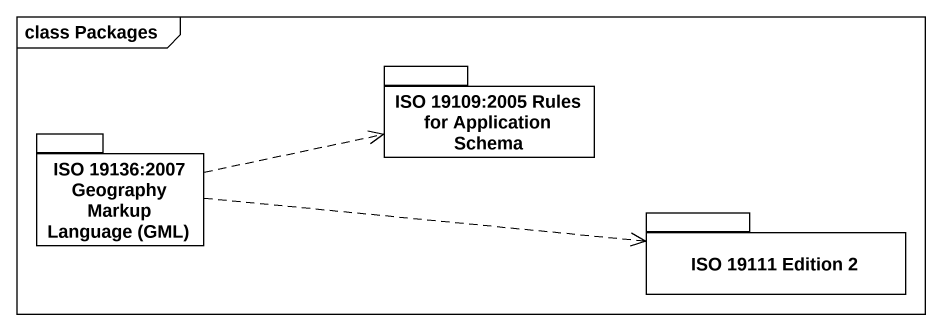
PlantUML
@startuml
mainframe class Packages
package "ISO 19136:2007 Geography Markup Language (GML)" as ISO_19136_2007_Geography {
}
package "ISO 19109:2005 Rules for Application Schema" as ISO_19109_2005_Rules_for {
}
package "ISO 19111 Edition 2" as ISO_19111_Edition_2 {
}
ISO_19136_2007_Geography .right.> ISO_19109_2005_Rules_for
ISO_19136_2007_Geography .right.> ISO_19111_Edition_2
@enduml
